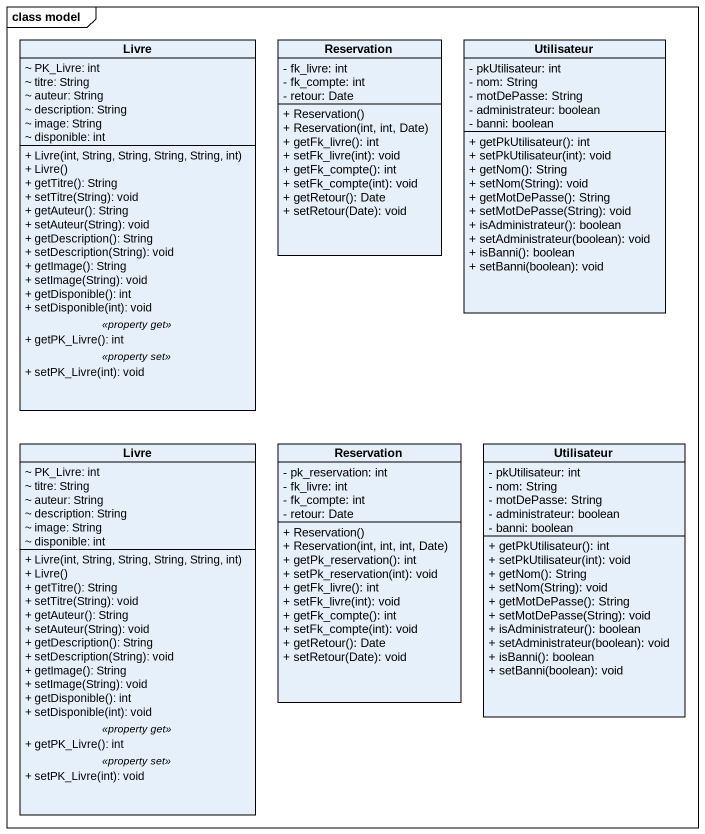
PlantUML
@startuml
mainframe class model
hide circle
hide empty members
skinparam classAttributeIconSize 0
class Livre {
  ~ PK_Livre: int
  ~ titre: String
  ~ auteur: String
  ~ description: String
  ~ image: String
  ~ disponible: int
  --
  + Livre(int, String, String, String, String, int)
  + Livre()
  + getTitre(): String
  + setTitre(String): void
  + getAuteur(): String
  + setAuteur(String): void
  + getDescription(): String
  + setDescription(String): void
  + getImage(): String
  + setImage(String): void
  + getDisponible(): int
  + setDisponible(int): void
  .. <<property get>> ..
  + getPK_Livre(): int
  .. <<property set>> ..
  + setPK_Livre(int): void
}
class Reservation {
  - fk_livre: int
  - fk_compte: int
  - retour: Date
  + Reservation()
  + Reservation(int, int, Date)
  + getFk_livre(): int
  + setFk_livre(int): void
  + getFk_compte(): int
  + setFk_compte(int): void
  + getRetour(): Date
  + setRetour(Date): void
}
class Utilisateur {
  - pkUtilisateur: int
  - nom: String
  - motDePasse: String
  - administrateur: boolean
  - banni: boolean
  + getPkUtilisateur(): int
  + setPkUtilisateur(int): void
  + getNom(): String
  + setNom(String): void
  + getMotDePasse(): String
  + setMotDePasse(String): void
  + isAdministrateur(): boolean
  + setAdministrateur(boolean): void
  + isBanni(): boolean
  + setBanni(boolean): void
}
class "Livre" as Livre_2 {
  ~ PK_Livre: int
  ~ titre: String
  ~ auteur: String
  ~ description: String
  ~ image: String
  ~ disponible: int
  --
  + Livre(int, String, String, String, String, int)
  + Livre()
  + getTitre(): String
  + setTitre(String): void
  + getAuteur(): String
  + setAuteur(String): void
  + getDescription(): String
  + setDescription(String): void
  + getImage(): String
  + setImage(String): void
  + getDisponible(): int
  + setDisponible(int): void
  .. <<property get>> ..
  + getPK_Livre(): int
  .. <<property set>> ..
  + setPK_Livre(int): void
}
class "Reservation" as Reservation_2 {
  - pk_reservation: int
  - fk_livre: int
  - fk_compte: int
  - retour: Date
  + Reservation()
  + Reservation(int, int, int, Date)
  + getPk_reservation(): int
  + setPk_reservation(int): void
  + getFk_livre(): int
  + setFk_livre(int): void
  + getFk_compte(): int
  + setFk_compte(int): void
  + getRetour(): Date
  + setRetour(Date): void
}
class "Utilisateur" as Utilisateur_2 {
  - pkUtilisateur: int
  - nom: String
  - motDePasse: String
  - administrateur: boolean
  - banni: boolean
  + getPkUtilisateur(): int
  + setPkUtilisateur(int): void
  + getNom(): String
  + setNom(String): void
  + getMotDePasse(): String
  + setMotDePasse(String): void
  + isAdministrateur(): boolean
  + setAdministrateur(boolean): void
  + isBanni(): boolean
  + setBanni(boolean): void
}
@enduml
